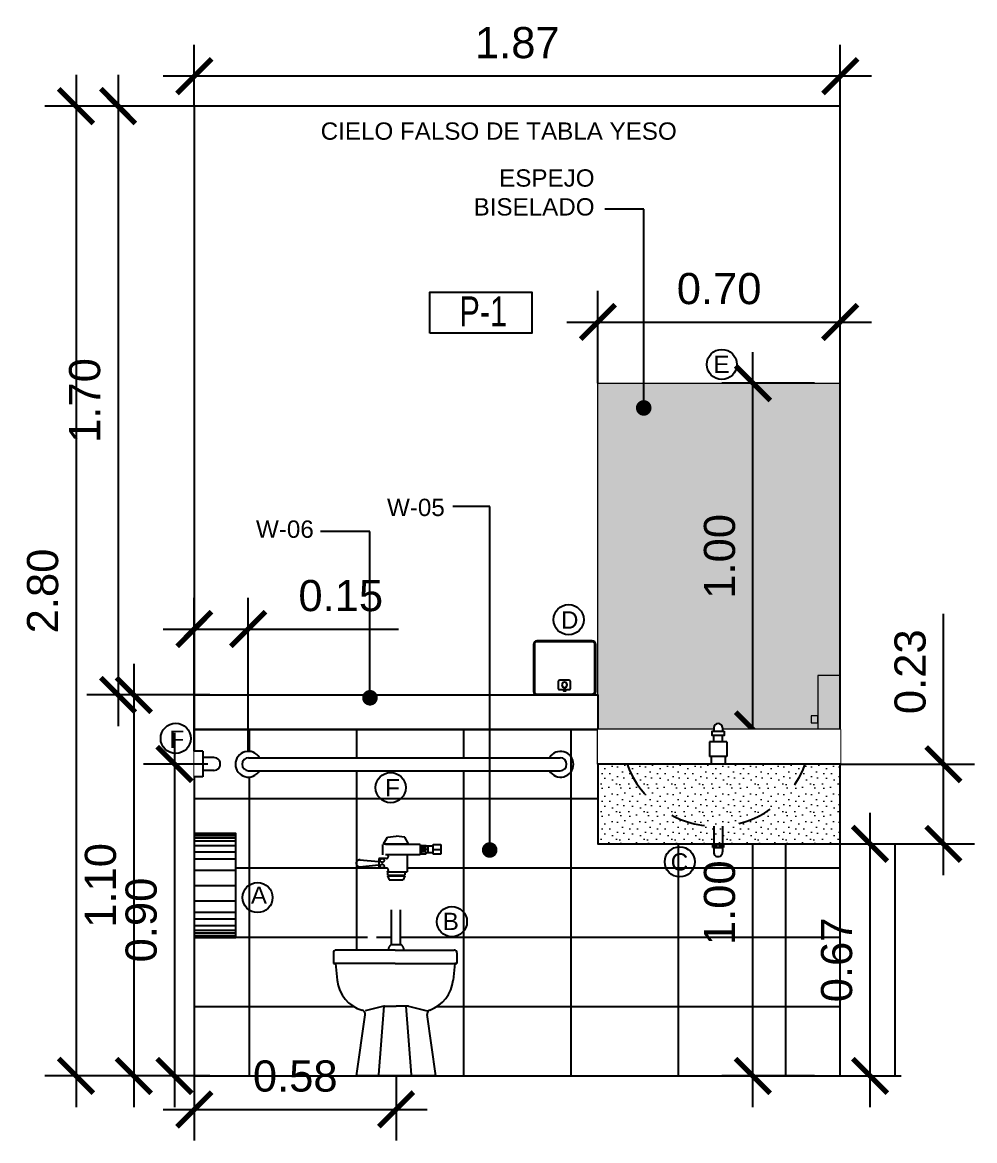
# Model space of a CAD drawing. Header units: metres. Extents: x 5753 to 5902, y 1792 to 1825.
# Drawn here: x 5756.456 to 5759.207, y 1812.435 to 1815.664 of the extents above; entities that cross this region are included whole.
import ezdxf

# ---------------------------------------------------------------- set-up
doc = ezdxf.new("R2010")
doc.units = ezdxf.units.M
doc.header["$LTSCALE"] = 0.02
doc.set_wipeout_variables(frame=1)
doc.linetypes.add('DASHED', pattern=[0.75, 0.5, -0.25])
doc.linetypes.add('HIDDEN', pattern=[0.375, 0.25, -0.125])
for name, color, linetype in [('A-Acabados en Muros', 2, 'Continuous'), ('A-Cotas Constructivas', 2, 'Continuous'), ('A-Muebles Fijos', 9, 'Continuous'), ('A-Paredes Internas', 5, 'Continuous'), ('DIM', 8, 'Continuous')]:
    doc.layers.add(name, color=color, linetype=linetype)
doc.styles.add('Arial', font='arial.ttf', dxfattribs={"height": 0.15})
doc.styles.add('Cotas 25', font='romans.shx', dxfattribs={"width": 1.3, "height": 0.0375})
doc.styles.add('Cotas 50', font='arial.ttf', dxfattribs={"height": 0.09})
doc.styles.add('SWISS', font='swisscl.ttf')
doc.dimstyles.new('COTAS 50', dxfattribs={"dimtxt": 0.09, "dimasz": 0.1, "dimexe": 0.09, "dimexo": 0, "dimgap": 0.05, "dimtad": 1, "dimzin": 1, "dimdsep": 46, "dimtxsty": 'Cotas 50', "dimblk": 'ARCHTICK', "dimcen": 0.1, "dimdle": 0.09, "dimclrd": 9, "dimclre": 9, "dimclrt": 256, "dimaunit": 1, "dimadec": 4, "dimazin": 0, "dimtfac": 1, "dimtmove": 0, "dimatfit": 3, "dimfxl": 0, "dimarcsym": 0})
doc.dimstyles.new('Estilo 25', dxfattribs={"dimtxt": 0.0375, "dimasz": 0.045, "dimexe": 0.0375, "dimexo": 0, "dimgap": 0.01875, "dimtad": 1, "dimzin": 1, "dimdsep": 46, "dimtxsty": 'Cotas 25', "dimblk": 'ARCHTICK', "dimcen": 0.135, "dimdle": 0.0375, "dimclrd": 9, "dimclre": 9, "dimclrt": 7, "dimadec": 0, "dimazin": 0, "dimtfac": 1, "dimtmove": 1, "dimatfit": 1, "dimfxl": 0, "dimarcsym": 0})

# ---------------------------------------------------------------- blocks, each defined once
blk = doc.blocks.new('_ArchTick')
at = {"color": 0, "linetype": 'ByBlock', "const_width": 0.15}
blk.add_lwpolyline([(-0.5, -0.5), (0.5, 0.5)], dxfattribs=at)
blk = doc.blocks.new('*D23')
at = {"layer": 'DIM', "color": 9, "lineweight": -2, "transparency": 16777216}
for p, q in [((5758.5665, 1812.5319), (5758.5665, 1813.7119)), ((5758.7441, 1813.6219), (5758.4765, 1813.6219)), ((5758.7445, 1812.6219), (5758.4765, 1812.6219))]:
    blk.add_line(p, q, dxfattribs=at)
at = {"layer": 'DIM', "color": 9, "lineweight": -2, "transparency": 16777216, "xscale": 0.1, "yscale": 0.1, "zscale": 0.1}
for p, rotation in [((5758.5665, 1813.6219), 90), ((5758.5665, 1812.6219), 270)]:
    blk.add_blockref('_ArchTick', p, dxfattribs=dict(at, rotation=rotation))
at = {"layer": 'DIM', "transparency": 16777216, "insert": (5758.4705, 1813.1219), "char_height": 0.09, "attachment_point": 5, "rotation": 90, "style": 'Cotas 50'}
blk.add_mtext('1.00', dxfattribs=at)
blk = doc.blocks.new('*D24')
at = {"layer": 'DIM', "color": 9, "lineweight": -2, "transparency": 16777216}
for p, q in [((5758.5665, 1813.5319), (5758.5665, 1814.7119)), ((5758.7445, 1814.6219), (5758.4765, 1814.6219)), ((5758.7441, 1813.6219), (5758.4765, 1813.6219))]:
    blk.add_line(p, q, dxfattribs=at)
at = {"layer": 'DIM', "color": 9, "lineweight": -2, "transparency": 16777216, "xscale": 0.1, "yscale": 0.1, "zscale": 0.1}
for p, rotation in [((5758.5665, 1814.6219), 90), ((5758.5665, 1813.6219), 270)]:
    blk.add_blockref('_ArchTick', p, dxfattribs=dict(at, rotation=rotation))
at = {"layer": 'DIM', "transparency": 16777216, "insert": (5758.4705, 1814.1219), "char_height": 0.09, "attachment_point": 5, "rotation": 90, "style": 'Cotas 50'}
blk.add_mtext('1.00', dxfattribs=at)
blk = doc.blocks.new('pasam')
at = {"color": 2, "linetype": 'Continuous'}
for points in [[(0, 0.0372), (0.0241, 0.0372), (0.0241, 0.0191), (0.0554, 0.0191), (0.0643, 0.0171), (0.0706, 0.012), (0.0752, 0.0038), (0.0744, -0.0035), (0.0721, -0.0096), (0.0688, -0.0137), (0.064, -0.017), (0.0582, -0.0185), (0.0241, -0.0184), (0.0241, -0.0372), (0, -0.0372)], [(0.1879, 0.0185), (0.1815, 0.0268), (0.1695, 0.0344), (0.1614, 0.036), (0.1512, 0.0366), (0.1384, 0.0328), (0.1297, 0.0264), (0.123, 0.0177), (0.1192, 0.0069), (0.1188, -0.0047), (0.1221, -0.0158), (0.1282, -0.0259), (0.1375, -0.0328), (0.1436, -0.0355), (0.1541, -0.0379), (0.1637, -0.0366), (0.1755, -0.0324), (0.182, -0.0268), (0.1865, -0.0216), (0.1876, -0.0192), (1.0258, -0.0191), (1.0291, -0.024), (1.0356, -0.0305), (1.0438, -0.0347), (1.0504, -0.0366), (1.0583, -0.0376), (1.0688, -0.036), (1.0776, -0.032), (1.0841, -0.027), (1.0897, -0.0198), (1.0936, -0.0114), (1.0951, -0.0035), (1.0947, 0.0054), (1.093, 0.0123), (1.0892, 0.02), (1.0831, 0.0269), (1.0783, 0.0309), (1.0709, 0.0344), (1.0662, 0.036), (1.0604, 0.0367), (1.055, 0.0368), (1.0483, 0.0356), (1.0405, 0.0328), (1.0356, 0.0295), (1.0313, 0.0257), (1.0261, 0.0184)]]:
    blk.add_wipeout(points, dxfattribs=at)
at = {"color": 2}
for p, q in [((0.0241, 0.0372), (0, 0.0372)), ((0.0241, 0.0372), (0.0241, -0.0372)), ((0.0563, 0.0191), (0.0241, 0.0191)), ((0.1568, 0.0185), (1.0568, 0.0185)), ((0.0563, -0.0184), (0.0241, -0.0184)), ((0.1568, -0.019), (1.0568, -0.019)), ((0.0241, -0.0372), (0, -0.0372))]:
    blk.add_line(p, q, dxfattribs=at)
for centre, radius, start, end in [((0.1558, -0.0003), 0.0372, 30.3063, 329.7594), ((1.0579, -0.0004), 0.0372, 210.2406, 149.6937), ((0.0563, 0.0003), 0.0187, 267.5942, 92.553), ((0.1568, -0.0003), 0.0187, 90, 270), ((1.0568, -0.0004), 0.0187, 270, 90)]:
    blk.add_arc(centre, radius, start, end, dxfattribs=at)
blk = doc.blocks.new('*D25')
at = {"layer": 'DIM', "color": 9, "lineweight": -2, "transparency": 16777216}
for p, q in [((5756.6111, 1815.5119), (5756.6111, 1812.5319)), ((5756.7246, 1815.4219), (5756.5211, 1815.4219)), ((5756.7246, 1812.6219), (5756.5211, 1812.6219))]:
    blk.add_line(p, q, dxfattribs=at)
at = {"layer": 'DIM', "color": 9, "lineweight": -2, "transparency": 16777216, "xscale": 0.1, "yscale": 0.1, "zscale": 0.1}
for p, rotation in [((5756.6111, 1815.4219), 90), ((5756.6111, 1812.6219), 270)]:
    blk.add_blockref('_ArchTick', p, dxfattribs=dict(at, rotation=rotation))
at = {"layer": 'DIM', "transparency": 16777216, "insert": (5756.5152, 1814.0219), "char_height": 0.09, "attachment_point": 5, "rotation": 90, "style": 'Cotas 50'}
blk.add_mtext('2.80', dxfattribs=at)
blk = doc.blocks.new('*D29')
at = {"layer": 'DIM', "color": 9, "lineweight": -2, "transparency": 16777216}
for p, q in [((5756.8956, 1813.6122), (5756.8956, 1812.5319)), ((5756.9919, 1813.5222), (5756.8056, 1813.5222)), ((5756.9919, 1812.6219), (5756.8056, 1812.6219))]:
    blk.add_line(p, q, dxfattribs=at)
at = {"layer": 'DIM', "color": 9, "lineweight": -2, "transparency": 16777216, "xscale": 0.1, "yscale": 0.1, "zscale": 0.1}
for p, rotation in [((5756.8956, 1813.5222), 90), ((5756.8956, 1812.6219), 270)]:
    blk.add_blockref('_ArchTick', p, dxfattribs=dict(at, rotation=rotation))
at = {"layer": 'DIM', "transparency": 16777216, "insert": (5756.7997, 1813.072), "char_height": 0.09, "attachment_point": 5, "rotation": 90, "style": 'Cotas 50'}
blk.add_mtext('0.90', dxfattribs=at)
blk = doc.blocks.new('*D30')
at = {"layer": 'DIM', "color": 9, "lineweight": -2, "transparency": 16777216}
for p, q in [((5756.9529, 1813.5594), (5756.9529, 1814.0022)), ((5757.1087, 1813.5591), (5757.1087, 1814.0022)), ((5756.8629, 1813.9122), (5757.1087, 1813.9122)), ((5757.1087, 1813.9122), (5757.5431, 1813.9122))]:
    blk.add_line(p, q, dxfattribs=at)
at = {"layer": 'DIM', "color": 9, "lineweight": -2, "transparency": 16777216, "xscale": 0.1, "yscale": 0.1, "zscale": 0.1, "rotation": 180}
blk.add_blockref('_ArchTick', (5756.9529, 1813.9122), dxfattribs=at)
at = {"layer": 'DIM', "color": 9, "lineweight": -2, "transparency": 16777216, "xscale": 0.1, "yscale": 0.1, "zscale": 0.1}
blk.add_blockref('_ArchTick', (5757.1087, 1813.9122), dxfattribs=at)
at = {"layer": 'DIM', "transparency": 16777216, "insert": (5757.3759, 1814.0081), "char_height": 0.09, "attachment_point": 5, "style": 'Cotas 50'}
blk.add_mtext('0.15', dxfattribs=at)
blk = doc.blocks.new('*D31')
at = {"layer": 'DIM', "color": 9, "lineweight": -2, "transparency": 16777216}
for p, q in [((5756.7782, 1813.8119), (5756.7782, 1812.5319)), ((5756.9977, 1813.7219), (5756.6882, 1813.7219)), ((5756.9977, 1812.6219), (5756.6882, 1812.6219))]:
    blk.add_line(p, q, dxfattribs=at)
at = {"layer": 'DIM', "color": 9, "lineweight": -2, "transparency": 16777216, "xscale": 0.1, "yscale": 0.1, "zscale": 0.1}
for p, rotation in [((5756.7782, 1813.7219), 90), ((5756.7782, 1812.6219), 270)]:
    blk.add_blockref('_ArchTick', p, dxfattribs=dict(at, rotation=rotation))
at = {"layer": 'DIM', "transparency": 16777216, "insert": (5756.6822, 1813.1719), "char_height": 0.09, "attachment_point": 5, "rotation": 90, "style": 'Cotas 50'}
blk.add_mtext('1.10', dxfattribs=at)
blk = doc.blocks.new('jabonera  elevacion lateral bk1')
at = {"lineweight": 0}
for points in [[(0, 0.156), (0.065, 0.156), (0.065, 0), (0, 0)], [(0.065, 0.0392), (0.085, 0.0392), (0.085, 0.0192), (0.065, 0.0192)]]:
    blk.add_lwpolyline(points, close=True, dxfattribs=at)
blk = doc.blocks.new('*D26')
at = {"layer": 'DIM', "color": 9, "lineweight": -2, "transparency": 16777216}
for p, q in [((5758.1189, 1814.6219), (5758.1189, 1814.8885)), ((5758.8189, 1814.6219), (5758.8189, 1814.8885)), ((5758.0289, 1814.7985), (5758.9089, 1814.7985))]:
    blk.add_line(p, q, dxfattribs=at)
at = {"layer": 'DIM', "color": 9, "lineweight": -2, "transparency": 16777216, "xscale": 0.1, "yscale": 0.1, "zscale": 0.1, "rotation": 180}
blk.add_blockref('_ArchTick', (5758.1189, 1814.7985), dxfattribs=at)
at = {"layer": 'DIM', "color": 9, "lineweight": -2, "transparency": 16777216, "xscale": 0.1, "yscale": 0.1, "zscale": 0.1}
blk.add_blockref('_ArchTick', (5758.8189, 1814.7985), dxfattribs=at)
at = {"layer": 'DIM', "transparency": 16777216, "insert": (5758.4689, 1814.8944), "char_height": 0.09, "attachment_point": 5, "style": 'Cotas 50'}
blk.add_mtext('0.70', dxfattribs=at)
blk = doc.blocks.new('papel')
at = {"color": 8, "linetype": 'Continuous'}
blk.add_wipeout([(-0.12, 0.3), (-0.12, 0), (0, 0), (0, 0.3)], dxfattribs=at)
at = {"color": 4}
blk.add_lwpolyline([(-0.12, 0.3), (-0.12, 0), (0, 0), (0, 0.3)], close=True, dxfattribs=at)
for points in [[(-0.12, 0.2982), (0, 0.2982)], [(-0.12, 0.2942), (0, 0.2942)], [(-0.12, 0.2871), (0, 0.2871)], [(-0.12, 0.2791), (0, 0.2791)], [(-0.12, 0.2657), (0, 0.2657)], [(-0.12, 0.2467), (0, 0.2467)], [(-0.12, 0.2269), (0, 0.2269)], [(-0.12, 0.1944), (0, 0.1944)], [(-0.12, 0.15), (0, 0.15)], [(-0.12, 0.1056), (0, 0.1056)], [(-0.12, 0.0731), (0, 0.0731)], [(-0.12, 0.0533), (0, 0.0533)], [(-0.12, 0.0343), (0, 0.0343)], [(-0.12, 0.0209), (0, 0.0209)], [(-0.12, 0.0129), (0, 0.0129)], [(-0.12, 0.0058), (0, 0.0058)], [(-0.12, 0.0018), (0, 0.0018)]]:
    blk.add_lwpolyline(points)
blk = doc.blocks.new('*D27')
at = {"layer": 'DIM', "color": 9, "lineweight": -2, "transparency": 16777216}
for p, q in [((5756.7326, 1815.5119), (5756.7326, 1813.6319)), ((5756.9529, 1815.4219), (5756.6426, 1815.4219)), ((5756.9529, 1813.7219), (5756.6426, 1813.7219))]:
    blk.add_line(p, q, dxfattribs=at)
at = {"layer": 'DIM', "color": 9, "lineweight": -2, "transparency": 16777216, "xscale": 0.1, "yscale": 0.1, "zscale": 0.1}
for p, rotation in [((5756.7326, 1815.4219), 90), ((5756.7326, 1813.7219), 270)]:
    blk.add_blockref('_ArchTick', p, dxfattribs=dict(at, rotation=rotation))
at = {"layer": 'DIM', "transparency": 16777216, "insert": (5756.6366, 1814.5719), "char_height": 0.09, "attachment_point": 5, "rotation": 90, "style": 'Cotas 50'}
blk.add_mtext('1.70', dxfattribs=at)
blk = doc.blocks.new('*D28')
at = {"layer": 'DIM', "color": 9, "lineweight": -2, "transparency": 16777216}
for p, q in [((5756.9529, 1812.6219), (5756.9529, 1812.4352)), ((5757.5359, 1812.6219), (5757.5359, 1812.4352)), ((5756.8629, 1812.5252), (5757.6259, 1812.5252))]:
    blk.add_line(p, q, dxfattribs=at)
at = {"layer": 'DIM', "color": 9, "lineweight": -2, "transparency": 16777216, "xscale": 0.1, "yscale": 0.1, "zscale": 0.1, "rotation": 180}
blk.add_blockref('_ArchTick', (5756.9529, 1812.5252), dxfattribs=at)
at = {"layer": 'DIM', "color": 9, "lineweight": -2, "transparency": 16777216, "xscale": 0.1, "yscale": 0.1, "zscale": 0.1}
blk.add_blockref('_ArchTick', (5757.5359, 1812.5252), dxfattribs=at)
at = {"layer": 'DIM', "transparency": 16777216, "insert": (5757.2444, 1812.6211), "char_height": 0.09, "attachment_point": 5, "style": 'Cotas 50'}
blk.add_mtext('0.58', dxfattribs=at)
blk = doc.blocks.new('LAVABO LC 2013 ENERO')
at = {"color": 1}
for p, q in [((-0.0154, 0.1049), (-0.0154, 0.0952)), ((0.0096, 0.1049), (0.0096, 0.0952)), ((0.0224, 0.0649), (-0.0282, 0.0649)), ((-0.0282, 0.0649), (-0.0282, 0.0225)), ((-0.0154, 0.0649), (-0.0154, 0.0828)), ((0.0096, 0.0649), (0.0096, 0.0828)), ((0.0224, 0.0649), (0.0224, 0.0225)), ((0.0224, 0.0225), (-0.0282, 0.0225)), ((-0.0233, 0.0225), (-0.0233, 0)), ((0.0178, 0.0225), (0.0178, 0)), ((-0.0154, -0.179), (-0.0154, -0.2313)), ((0.0096, -0.1785), (0.0096, -0.2313)), ((-0.0185, -0.2313), (-0.0185, -0.2407)), ((-0.0185, -0.2313), (0.0127, -0.2313)), ((-0.0185, -0.2407), (0.0127, -0.2407)), ((0.0127, -0.2313), (0.0127, -0.2407))]:
    blk.add_line(p, q, dxfattribs=at)
at = {"color": 8}
for p, q in [((-0.0181, -0.2407), (-0.0181, -0.2313)), ((-0.0169, -0.2407), (-0.0169, -0.2313)), ((-0.0151, -0.2407), (-0.0151, -0.2313)), ((-0.0126, -0.2407), (-0.0126, -0.2313)), ((-0.0097, -0.2407), (-0.0097, -0.2313)), ((-0.0064, -0.2407), (-0.0064, -0.2313)), ((0.0006, -0.2407), (0.0006, -0.2313)), ((0.0039, -0.2407), (0.0039, -0.2313)), ((0.0068, -0.2407), (0.0068, -0.2313)), ((0.0093, -0.2407), (0.0093, -0.2313)), ((0.0111, -0.2407), (0.0111, -0.2313)), ((0.0123, -0.2407), (0.0123, -0.2313))]:
    blk.add_line(p, q, dxfattribs=at)
at = {"color": 1}
blk.add_lwpolyline([(0.0146, 0.0952), (0.0146, 0.0828), (-0.0204, 0.0828), (-0.0204, 0.0952)], close=True, dxfattribs=at)
for points in [[(-0.0154, -0.2407), (-0.0154, -0.2533)], [(0.0096, -0.2407), (0.0096, -0.2533)]]:
    blk.add_lwpolyline(points, dxfattribs=at)
for centre, start, end in [((-0.0029, 0.1049), 0, 180), ((-0.0029, -0.2544), 175.3796, 4.6204)]:
    blk.add_arc(centre, 0.0125, start, end, dxfattribs=at)
at = {"color": 8, "linetype": 'HIDDEN', "ltscale": 0.01}
blk.add_arc((-0.0087, 0.0952), 0.2743, 200.306, 339.694, dxfattribs=at)
blk = doc.blocks.new('JABONERA BK1-MAYO')
at = {"color": 4}
blk.add_wipeout([(-0.08, 0.156), (-0.0852, 0.1545), (-0.0889, 0.1506), (-0.09, 0.146), (-0.09, 0.1393), (-0.09, 0.01), (-0.0871, 0.0029), (-0.08, 0), (0.08, 0), (0.0871, 0.0029), (0.0896, 0.0071), (0.09, 0.01), (0.09, 0.146), (0.0894, 0.1494), (0.0881, 0.1519), (0.0871, 0.1531), (0.0833, 0.1554), (0.0809, 0.156), (0.0352, 0.156)], dxfattribs=at)
blk.add_lwpolyline([(-0.08, 0.156), (0.08, 0.156, -0.414214), (0.09, 0.146), (0.09, 0.01, -0.414214), (0.08, 0), (-0.08, 0, -0.414214), (-0.09, 0.01), (-0.09, 0.146, -0.414214)], format="xyb", close=True, dxfattribs=at)
at = {"color": 9}
for points in [[(-0.08, 0.1535), (0.08, 0.1535, -0.414214), (0.0875, 0.146), (0.0875, 0.01, -0.414214), (0.08, 0.0025), (-0.08, 0.0025, -0.414214), (-0.0875, 0.01), (-0.0875, 0.146, -0.414214)], [(-0.0123, 0.0422), (0.0138, 0.0422, -0.414214), (0.0188, 0.0372), (0.0188, 0.0202, -0.414214), (0.0138, 0.0152), (-0.0123, 0.0152, -0.414214), (-0.0173, 0.0202), (-0.0173, 0.0372, -0.414214)]]:
    blk.add_lwpolyline(points, format="xyb", close=True, dxfattribs=at)
blk.add_lwpolyline([(-0.0031, 0.0152), (0.0035, 0.0152), (0.0035, 0.0115), (-0.0031, 0.0115)], close=True, dxfattribs=at)
blk.add_circle((0.0004, 0.0292), 0.0077, dxfattribs=at)
blk = doc.blocks.new('ARCO-SERV4-FRO')
at = {"color": 9, "linetype": 'DASHED'}
for p, q in [((-0.0361, 0.6699), (-0.025, 0.689)), ((-0.025, 0.689), (0, 0.6924)), ((0.025, 0.689), (0, 0.6924)), ((0.0361, 0.6699), (0.025, 0.689)), ((0.0694, 0.6684), (-0.0397, 0.6684)), ((-0.0397, 0.6684), (-0.0397, 0.6384)), ((-0.0361, 0.6699), (0.0361, 0.6699)), ((0.0694, 0.6684), (0.0694, 0.6384)), ((0.0718, 0.6631), (0.0694, 0.6631)), ((0.0718, 0.6602), (0.0718, 0.6656)), ((0.0718, 0.6656), (0.0871, 0.6656)), ((0.0871, 0.6602), (0.0718, 0.6602)), ((0.0718, 0.6514), (0.0718, 0.6568)), ((0.0718, 0.6568), (0.0871, 0.6568)), ((0.0871, 0.6514), (0.0718, 0.6514)), ((0.0718, 0.647), (0.0718, 0.6415)), ((0.0871, 0.647), (0.0718, 0.647)), ((0.0871, 0.6656), (0.0871, 0.6602)), ((0.1074, 0.6631), (0.0871, 0.6631)), ((0.0871, 0.6568), (0.0871, 0.6514)), ((0.0871, 0.6415), (0.0871, 0.647)), ((0.092, 0.6631), (0.092, 0.6437)), ((0.1074, 0.6404), (0.1074, 0.6681)), ((0.1074, 0.6681), (0.1292, 0.6681)), ((0.1074, 0.6542), (0.1292, 0.6542)), ((0.1292, 0.6681), (0.1292, 0.6404)), ((-0.1056, 0.6238), (-0.0498, 0.6187)), ((-0.0283, 0.6279), (-0.0498, 0.6279)), ((-0.0498, 0.6279), (-0.0498, 0.6)), ((0.0694, 0.6384), (-0.0397, 0.6384)), ((0.0317, 0.6384), (0.0317, 0.5895)), ((0.0718, 0.6437), (0.0694, 0.6437)), ((0.0718, 0.6415), (0.0871, 0.6415)), ((0.1074, 0.6437), (0.0871, 0.6437)), ((0.1292, 0.6404), (0.1074, 0.6404)), ((-0.1056, 0.6041), (-0.0498, 0.6092)), ((-0.0283, 0.6), (-0.0498, 0.6)), ((-0.0254, 0.5895), (-0.0254, 0.5799)), ((-0.0251, 0.5895), (0.0317, 0.5895)), ((0.0254, 0.5895), (0.0254, 0.5799)), ((-0.0254, 0.5799), (0.0254, 0.5799)), ((-0.0254, 0.5781), (0.0254, 0.5781)), ((-0.0254, 0.5781), (-0.0204, 0.5657)), ((-0.0204, 0.5657), (0.0204, 0.5657)), ((-0.013, 0.3791), (-0.013, 0.5657)), ((0.013, 0.3791), (0.013, 0.5657)), ((0.0254, 0.5781), (0.0204, 0.5657)), ((-0.013, 0.3791), (0.013, 0.3791))]:
    blk.add_line(p, q, dxfattribs=at)
at = {"color": 4, "linetype": 'Continuous', "ltscale": 20}
for p, q in [((-0.1814, 0.3554), (-0.1814, 0.3251)), ((-0.0029, 0.3634), (-0.1734, 0.3634)), ((0.1756, 0.3554), (0.1756, 0.3251)), ((-0.0029, 0.3251), (-0.1814, 0.3251)), ((-0.1814, 0.3251), (-0.1754, 0.3251)), ((-0.1754, 0.3251), (-0.1703, 0.2762)), ((-0.0029, 0.3251), (0.1756, 0.3251)), ((0.1696, 0.3251), (0.1646, 0.2762)), ((0.1756, 0.3251), (0.1696, 0.3251)), ((-0.0359, 0.201), (-0.0894, 0.1878)), ((-0.0502, 0.0035), (-0.035, 0.2012)), ((-0.0341, 0.2012), (0, 0.2012)), ((0.0341, 0.2012), (0, 0.2012)), ((0.0443, 0.0035), (0.029, 0.2012)), ((0.0359, 0.201), (0.0894, 0.1878)), ((-0.1144, 0), (-0.0896, 0.1767)), ((0.1144, 0), (0.0895, 0.1774))]:
    blk.add_line(p, q, dxfattribs=at)
at = {"color": 9, "linetype": 'DASHED', "ltscale": 20}
blk.add_line((-0.0029, 0.3634), (0.1676, 0.3634), dxfattribs=at)
at = {"color": 4, "linetype": 'Continuous'}
blk.add_line((0.1144, 0), (-0.1144, 0), dxfattribs=at)
at = {"color": 9, "linetype": 'DASHED'}
for centre in [(-0.0404, 0.6221), (-0.0404, 0.6058)]:
    blk.add_circle(centre, 0.00545, dxfattribs=at)
for centre, radius, start, end in [((-0.1056, 0.6139), 0.00983, 79.6421, 280.3579), ((-0.0281, 0.6335), 0.00563, 268.3564, 60.7998), ((-0.0281, 0.5944), 0.00563, 299.2002, 91.6436), ((-0.0066, 0.3646), 0.0158, 113.9286, 184.5524), ((0.0066, 0.3646), 0.0158, 355.4476, 66.0714)]:
    blk.add_arc(centre, radius, start, end, dxfattribs=at)
at = {"color": 4, "linetype": 'Continuous', "ltscale": 20}
for centre, radius, start, end in [((-0.1734, 0.3554), 0.008, 90, 180), ((0.1676, 0.3554), 0.008, 0, 90), ((-0.0711, 0.2858), 0.0997, 185.5528, 254.2107), ((0.0626, 0.2868), 0.1025, 289.789, 354.0549), ((-0.0341, 0.1937), 0.0075, 90, 103.8105), ((-0.0341, 0.1937), 0.0075, 90, 103.8105), ((0.0341, 0.1937), 0.0075, 76.1895, 90), ((0.0341, 0.1937), 0.0075, 76.1895, 90), ((-0.1015, 0.1784), 0.012, 352, 74.2107), ((0.1014, 0.179), 0.012, 109.789, 188)]:
    blk.add_arc(centre, radius, start, end, dxfattribs=at)
blk = doc.blocks.new('FHG')
blk.add_wipeout([(0.1292, 0.6681), (0.1292, 0.6404), (0.1074, 0.6404), (0.1074, 0.6437), (0.0871, 0.6437), (0.0871, 0.6415), (0.0718, 0.6415), (0.0718, 0.6437), (0.0694, 0.6437), (0.0694, 0.6384), (0.0317, 0.6384), (0.0317, 0.5895), (0.0254, 0.5895), (0.0254, 0.5781), (0.0204, 0.5657), (0.013, 0.5657), (0.013, 0.3791), (0.0163, 0.3771), (0.0202, 0.3727), (0.0214, 0.37), (0.0224, 0.3646), (0.0224, 0.3634), (0.1676, 0.3634), (0.1702, 0.363), (0.1733, 0.361), (0.1756, 0.3554), (0.1756, 0.3511), (0.1756, 0.3251), (0.1696, 0.3251), (0.1633, 0.2674), (0.1597, 0.2539), (0.1541, 0.2405), (0.1433, 0.2236), (0.1295, 0.2091), (0.1191, 0.2013), (0.1055, 0.1937), (0.0969, 0.1902), (0.0942, 0.1886), (0.0911, 0.1852), (0.0894, 0.179), (0.0901, 0.1731), (0.1144, 0), (-0.1144, 0), (-0.0895, 0.1784), (-0.0899, 0.1814), (-0.0914, 0.1849), (-0.0928, 0.1866), (-0.0953, 0.1886), (-0.0982, 0.1899), (-0.1089, 0.1936), (-0.125, 0.2019), (-0.1354, 0.2097), (-0.1498, 0.2247), (-0.1593, 0.2393), (-0.1648, 0.2518), (-0.1694, 0.2691), (-0.1711, 0.2836), (-0.1739, 0.3106), (-0.1754, 0.3251), (-0.1814, 0.3251), (-0.1814, 0.3554), (-0.179, 0.361), (-0.1734, 0.3634), (-0.1692, 0.3634), (-0.0223, 0.3634), (-0.0216, 0.3695), (-0.0202, 0.3727), (-0.013, 0.3791), (-0.013, 0.5657), (-0.0204, 0.5657), (-0.0254, 0.5781), (-0.0251, 0.5895), (-0.0233, 0.5915), (-0.0225, 0.5944), (-0.0236, 0.5977), (-0.0266, 0.5998), (-0.0281, 0.6), (-0.0498, 0.6), (-0.0498, 0.6092), (-0.1056, 0.6041), (-0.109, 0.6047), (-0.1129, 0.6074), (-0.1153, 0.6124), (-0.115, 0.6168), (-0.1133, 0.6201), (-0.1104, 0.6225), (-0.1056, 0.6238), (-0.0498, 0.6187), (-0.0498, 0.6279), (-0.0283, 0.6279), (-0.0248, 0.6289), (-0.0227, 0.632), (-0.0228, 0.6352), (-0.0254, 0.6384), (-0.0397, 0.6384), (-0.0397, 0.6684), (-0.0361, 0.6684), (-0.0361, 0.6699), (-0.025, 0.689), (0, 0.6924), (0.025, 0.689), (0.0361, 0.6699), (0.0361, 0.6684), (0.0694, 0.6684), (0.0694, 0.6631), (0.0718, 0.6629), (0.0718, 0.6656), (0.0871, 0.6656), (0.0871, 0.6631), (0.1074, 0.6631), (0.1074, 0.6681)])
at = {"color": 4}
blk.add_blockref('ARCO-SERV4-FRO', (0, 0), dxfattribs=at)
blk = doc.blocks.new('*D32')
at = {"layer": 'DIM', "color": 9, "lineweight": -2, "transparency": 16777216}
for p, q in [((5756.9529, 1815.4219), (5756.9529, 1815.5985)), ((5758.8189, 1815.4219), (5758.8189, 1815.5985)), ((5758.9089, 1815.5085), (5756.8629, 1815.5085))]:
    blk.add_line(p, q, dxfattribs=at)
at = {"layer": 'DIM', "color": 9, "lineweight": -2, "transparency": 16777216, "xscale": 0.1, "yscale": 0.1, "zscale": 0.1, "rotation": 180}
blk.add_blockref('_ArchTick', (5756.9529, 1815.5085), dxfattribs=at)
at = {"layer": 'DIM', "color": 9, "lineweight": -2, "transparency": 16777216, "xscale": 0.1, "yscale": 0.1, "zscale": 0.1}
blk.add_blockref('_ArchTick', (5758.8189, 1815.5085), dxfattribs=at)
at = {"layer": 'DIM', "transparency": 16777216, "insert": (5757.8859, 1815.6045), "char_height": 0.09, "attachment_point": 5, "style": 'Cotas 50'}
blk.add_mtext('1.87', dxfattribs=at)
blk = doc.blocks.new('*D33')
at = {"layer": 'DIM', "color": 9, "lineweight": -2, "transparency": 16777216}
for p, q in [((5758.9048, 1812.5319), (5758.9048, 1813.3819)), ((5758.8189, 1813.2919), (5758.9948, 1813.2919)), ((5758.8189, 1812.6219), (5758.9948, 1812.6219))]:
    blk.add_line(p, q, dxfattribs=at)
at = {"layer": 'DIM', "color": 9, "lineweight": -2, "transparency": 16777216, "xscale": 0.1, "yscale": 0.1, "zscale": 0.1}
for p, rotation in [((5758.9048, 1813.2919), 90), ((5758.9048, 1812.6219), 270)]:
    blk.add_blockref('_ArchTick', p, dxfattribs=dict(at, rotation=rotation))
at = {"layer": 'DIM', "transparency": 16777216, "insert": (5758.8088, 1812.9569), "char_height": 0.09, "attachment_point": 5, "rotation": 90, "style": 'Cotas 50'}
blk.add_mtext('0.67', dxfattribs=at)
blk = doc.blocks.new('*D34')
at = {"layer": 'DIM', "color": 9, "lineweight": -2, "transparency": 16777216}
for p, q in [((5759.117, 1813.5219), (5759.117, 1813.9557)), ((5758.8189, 1813.5219), (5759.207, 1813.5219)), ((5759.117, 1813.2019), (5759.117, 1813.5219)), ((5758.8189, 1813.2919), (5759.207, 1813.2919))]:
    blk.add_line(p, q, dxfattribs=at)
at = {"layer": 'DIM', "color": 9, "lineweight": -2, "transparency": 16777216, "xscale": 0.1, "yscale": 0.1, "zscale": 0.1}
for p, rotation in [((5759.117, 1813.5219), 90), ((5759.117, 1813.2919), 270)]:
    blk.add_blockref('_ArchTick', p, dxfattribs=dict(at, rotation=rotation))
at = {"layer": 'DIM', "transparency": 16777216, "insert": (5759.021, 1813.7888), "char_height": 0.09, "attachment_point": 5, "rotation": 90, "style": 'Cotas 50'}
blk.add_mtext('0.23', dxfattribs=at)

msp = doc.modelspace()

# ---------------------------------------------------------------- hatches: boundary and pattern name
at = {"linetype": 'Continuous'}
h = msp.add_hatch(color=140, dxfattribs=at)
h.dxf.hatch_style = 1
h.paths.add_polyline_path([(5758.1189, 1814.6219), (5758.8189, 1814.6219), (5758.8189, 1813.6219), (5758.1189, 1813.6219)])
h = msp.add_hatch(color=8, dxfattribs=at)
h.dxf.hatch_style = 1
h.paths.add_polyline_path([(5758.8193, 1813.7779), (5758.7543, 1813.7779), (5758.7543, 1813.6219), (5758.8193, 1813.6219)])
h.paths.add_polyline_path([(5758.7543, 1813.6611), (5758.7343, 1813.6611), (5758.7343, 1813.6411), (5758.7543, 1813.6411)])

# ---------------------------------------------------------------- linework, layer by layer
at = {"lineweight": 9}
msp.add_lwpolyline([(5758.1189, 1814.6219), (5758.8189, 1814.6219), (5758.8189, 1813.6219), (5758.1189, 1813.6219)], close=True, dxfattribs=at)
at = {"layer": 'A-Acabados en Muros', "color": 2}
for points in [[(5756.9529, 1813.6219), (5758.8189, 1813.6219)], [(5758.8189, 1813.6219), (5756.9529, 1813.6219)], [(5758.9769, 1813.2919), (5758.9769, 1812.6219)], [(5758.8189, 1813.2219), (5757.4976, 1813.2219)], [(5758.8189, 1813.0219), (5757.4789, 1813.0219)], [(5757.4147, 1812.8219), (5756.9529, 1812.8219)], [(5758.8189, 1812.8219), (5757.5828, 1812.8219)]]:
    msp.add_lwpolyline(points, dxfattribs=at)
at = {"layer": 'A-Acabados en Muros', "color": 8}
for points in [[(5758.4189, 1813.6219), (5758.4189, 1813.4824)], [(5758.7689, 1813.6219), (5758.7689, 1813.4481)]]:
    msp.add_lwpolyline(points, dxfattribs=at)
at = {"layer": 'A-Acabados en Muros', "color": 4}
for centre in [(5758.4767, 1814.676), (5758.0342, 1813.9391), (5757.1356, 1813.1369), (5757.697, 1813.0673)]:
    msp.add_circle(centre, 0.0435, dxfattribs=at)
at = {"layer": 'A-Cotas Constructivas', "color": 7, "linetype": 'Continuous'}
msp.add_lwpolyline([(5757.6333, 1814.7665), (5757.6333, 1814.885), (5757.9281, 1814.885), (5757.9281, 1814.7665)], close=True, dxfattribs=at)
at = {"layer": 'A-Paredes Internas', "color": 5, "linetype": 'Continuous'}
msp.add_lwpolyline([(5756.9529, 1815.4219), (5756.9529, 1812.6219), (5758.8189, 1812.6219), (5758.8189, 1815.4219), (5756.9529, 1815.4219)], dxfattribs=at)

# ---------------------------------------------------------------- block references
at = {"layer": 'A-Muebles Fijos', "lineweight": 0, "xscale": -1}
msp.add_blockref('jabonera  elevacion lateral bk1', (5758.8193, 1813.6219), dxfattribs=at)

# ---------------------------------------------------------------- texts
at = {"layer": 'A-Cotas Constructivas', "color": 7, "linetype": 'Continuous', "style": 'SWISS'}
msp.add_text('P-1', height=0.08649, rotation=0.0003, dxfattribs=at).set_placement((5757.7185, 1814.7859))
at = {"layer": 'A-Cotas Constructivas', "color": 7, "linetype": 'Continuous', "char_height": 0.05, "style": 'Arial'}
for s, insert, attachment_point in [('CIELO FALSO DE TABLA YESO', (5758.3465, 1815.3747), 3), ('ESPEJO\\PBISELADO', (5758.109, 1815.1052), 9), ('E', (5758.4759, 1814.6761), 5), ('W-05', (5757.6764, 1814.2376), 9), ('W-06', (5757.2979, 1814.1748), 9), ('D', (5758.0372, 1813.9382), 5), ('F', (5756.9024, 1813.5941), 5), ('A', (5757.1395, 1813.1438), 5), ('B', (5757.6938, 1813.0681), 5)]:
    msp.add_mtext(s, dxfattribs=dict(at, insert=insert, attachment_point=attachment_point))

# ---------------------------------------------------------------- dimensions: what is measured, and where the dimension line sits
at = {"layer": 'DIM'}
for base, p1, p2, angle, picture, middle in [((5756.9529, 1815.5085), (5758.8189, 1815.4219), (5756.9529, 1815.4219), 180, '*D32', (5757.8859, 1815.6045)), ((5756.6111, 1812.6219), (5756.7246, 1815.4219), (5756.7246, 1812.6219), 90, '*D25', (5756.5152, 1814.0219)), ((5756.7326, 1813.7219), (5756.9529, 1815.4219), (5756.9529, 1813.7219), 90, '*D27', (5756.6366, 1814.5719)), ((5758.8189, 1814.7985), (5758.1189, 1814.6219), (5758.8189, 1814.6219), 0, '*D26', (5758.4689, 1814.8944)), ((5758.5665, 1814.6219), (5758.7441, 1813.6219), (5758.7445, 1814.6219), 90, '*D24', (5758.4705, 1814.1219)), ((5758.5665, 1813.6219), (5758.7445, 1812.6219), (5758.7441, 1813.6219), 90, '*D23', (5758.4705, 1813.1219)), ((5757.5359, 1812.5252), (5756.9529, 1812.6219), (5757.5359, 1812.6219), 0, '*D28', (5757.2444, 1812.6211))]:
    dim = msp.add_linear_dim(base=base, p1=p1, p2=p2, angle=angle, dimstyle='COTAS 50', dxfattribs=at)
    dim.commit()
    dim.dimension.update_dxf_attribs({"geometry": picture, "text_midpoint": middle})

# ---------------------------------------------------------------- leaders
at = {"layer": 'A-Cotas Constructivas', "color": 1, "linetype": 'Continuous', "annotation_type": 0, "has_hookline": 1, "hookline_direction": 1}
for points, override, text_width in [([(5758.2511, 1814.5504), (5758.2511, 1815.124), (5758.1387, 1815.124)], {"dimtad": 0, "dimldrblk": 'Dot'}, 0.3411), ([(5757.4603, 1813.7137), (5757.4603, 1814.1936), (5757.317, 1814.1936)], {"dimgap": 0.01875, "dimtad": 0, "dimldrblk": 'Dot'}, 0.1628)]:
    msp.add_leader(points, dimstyle='Estilo 25', override=override, dxfattribs=dict(at, text_width=text_width))

# ---------------------------------------------------------------- next in the draw order: block references
at = {"layer": 'A-Muebles Fijos', "xscale": -1}
msp.add_blockref('JABONERA BK1-MAYO', (5758.0226, 1813.7219), dxfattribs=at)
at = {"layer": 'A-Muebles Fijos', "color": 254, "linetype": 'Continuous'}
msp.add_blockref('pasam', (5756.9529, 1813.5222), dxfattribs=at)

# ---------------------------------------------------------------- next in the draw order: wipeouts: each hides what was drawn before it
msp.add_wipeout([(5758.8189, 1813.6219), (5758.8189, 1813.3719), (5758.1189, 1813.3719), (5758.1189, 1813.6219)])

# ---------------------------------------------------------------- next in the draw order: linework, layer by layer
at = {"linetype": 'Continuous'}
msp.add_lwpolyline([(5758.1189, 1813.6219), (5758.8189, 1813.6219), (5758.8189, 1813.5219), (5758.1189, 1813.5219), (5758.1189, 1813.6219), (5758.1189, 1813.6219)], dxfattribs=at)
at = {"layer": 'A-Acabados en Muros', "color": 2}
for points in [[(5757.1109, 1813.6219), (5757.1109, 1813.5584)], [(5757.4209, 1813.6219), (5757.4209, 1813.5406)], [(5757.7309, 1813.6219), (5757.7309, 1813.5406)], [(5758.0409, 1813.6219), (5758.0409, 1812.6219)], [(5757.1109, 1813.4848), (5757.1109, 1812.6219)], [(5757.7309, 1813.5031), (5757.7309, 1812.6219)]]:
    msp.add_lwpolyline(points, dxfattribs=at)
at = {"layer": 'A-Acabados en Muros', "color": 4}
for centre in [(5756.8992, 1813.5964), (5757.5201, 1813.4542)]:
    msp.add_circle(centre, 0.0435, dxfattribs=at)

# ---------------------------------------------------------------- next in the draw order: texts
at = {"layer": 'A-Cotas Constructivas', "color": 7, "linetype": 'Continuous', "insert": (5757.5252, 1813.4543), "char_height": 0.05, "attachment_point": 5, "style": 'Arial'}
msp.add_mtext('F', dxfattribs=at)

# ---------------------------------------------------------------- next in the draw order: dimensions: what is measured, and where the dimension line sits
at = {"layer": 'DIM'}
dim = msp.add_linear_dim(base=(5757.1087, 1813.9122), p1=(5756.9529, 1813.5594), p2=(5757.1087, 1813.5591), angle=0, text='0.15', dimstyle='COTAS 50', dxfattribs=at)
dim.commit()
dim.dimension.update_dxf_attribs({"geometry": '*D30', "text_midpoint": (5757.3759, 1814.0081)})
for base, p1, p2, picture, middle in [((5756.7782, 1812.6219), (5756.9977, 1813.7219), (5756.9977, 1812.6219), '*D31', (5756.6822, 1813.1719)), ((5756.8956, 1812.6219), (5756.9919, 1813.5222), (5756.9919, 1812.6219), '*D29', (5756.7997, 1813.072))]:
    dim = msp.add_linear_dim(base=base, p1=p1, p2=p2, angle=90, dimstyle='COTAS 50', dxfattribs=at)
    dim.commit()
    dim.dimension.update_dxf_attribs({"geometry": picture, "text_midpoint": middle})

# ---------------------------------------------------------------- next in the draw order: leaders
at = {"layer": 'A-Cotas Constructivas', "color": 1, "linetype": 'Continuous', "annotation_type": 0, "has_hookline": 1, "hookline_direction": 1, "text_width": 0.1632}
msp.add_leader([(5757.8062, 1813.2742), (5757.8062, 1814.2656), (5757.7001, 1814.2656)], dimstyle='Estilo 25', override={"dimgap": 0.01875, "dimtad": 0, "dimldrblk": 'Dot'}, dxfattribs=at)

# ---------------------------------------------------------------- next in the draw order: block references
at = {"layer": 'A-Muebles Fijos', "color": 4}
msp.add_blockref('papel', (5757.0729, 1813.0219), dxfattribs=at)

# ---------------------------------------------------------------- next in the draw order: wipeouts: each hides what was drawn before it
msp.add_wipeout([(5758.1189, 1813.6219), (5758.1189, 1813.2919), (5758.3372, 1813.2919), (5758.3372, 1813.2919), (5758.3372, 1813.2919), (5758.3372, 1813.2919), (5758.3372, 1813.2919), (5758.3372, 1813.2919), (5758.3372, 1813.2919), (5758.4538, 1813.2906), (5758.4504, 1813.2906), (5758.4504, 1813.2812), (5758.4535, 1813.2812), (5758.4535, 1813.2685), (5758.4549, 1813.2617), (5758.4586, 1813.2575), (5758.4622, 1813.2556), (5758.466, 1813.255), (5758.4714, 1813.2563), (5758.4751, 1813.259), (5758.4772, 1813.262), (5758.4785, 1813.2675), (5758.4785, 1813.2685), (5758.4782, 1813.2812), (5758.4816, 1813.2812), (5758.4816, 1813.2906), (5758.4785, 1813.2906), (5758.4504, 1813.2906), (5758.482, 1813.2919), (5758.4816, 1813.2906), (5758.5439, 1813.2919), (5758.5439, 1813.2919), (5758.8189, 1813.2919), (5758.8189, 1813.2919), (5758.8189, 1813.6219), (5758.4785, 1813.6219), (5758.4785, 1813.6267), (5758.4771, 1813.6324), (5758.4758, 1813.6345), (5758.4726, 1813.6373), (5758.466, 1813.6392), (5758.46, 1813.6377), (5758.4562, 1813.6345), (5758.4546, 1813.6318), (5758.4535, 1813.6267), (5758.4535, 1813.6219)])

# ---------------------------------------------------------------- next in the draw order: hatches: boundary and pattern name
at = {"lineweight": 0}
h = msp.add_hatch(dxfattribs=at)
h.set_pattern_fill('GENERAL_STIPPLE', color=20, scale=0.08, pattern_type=2)
h.set_pattern_definition([(0, (5760.82209, 1813.62348), (0, 0.08), [0, -0.08]), (0, (5760.84769, 1813.62508), (0, 0.08), [0, -0.08]), (0, (5760.83329, 1813.64268), (0, 0.08), [0, -0.08]), (0, (5760.85089, 1813.65548), (0, 0.08), [0, -0.08]), (0, (5760.83009, 1813.66028), (0, 0.08), [0, -0.08]), (0, (5760.83649, 1813.67948), (0, 0.08), [0, -0.08]), (0, (5760.82529, 1813.69388), (0, 0.08), [0, -0.08]), (0, (5760.85089, 1813.69228), (0, 0.08), [0, -0.08]), (0, (5760.87009, 1813.69548), (0, 0.08), [0, -0.08]), (0, (5760.87969, 1813.67628), (0, 0.08), [0, -0.08]), (0, (5760.89569, 1813.67468), (0, 0.08), [0, -0.08]), (0, (5760.89569, 1813.64588), (0, 0.08), [0, -0.08]), (0, (5760.88129, 1813.63628), (0, 0.08), [0, -0.08]), (0, (5760.85889, 1813.64108), (0, 0.08), [0, -0.08]), (0, (5760.87329, 1813.65548), (0, 0.08), [0, -0.08]), (0, (5760.85889, 1813.66988), (0, 0.08), [0, -0.08]), (0, (5760.89249, 1813.62508), (0, 0.08), [0, -0.08])])
h.paths.add_polyline_path([(5758.1189, 1813.5219), (5758.8189, 1813.5219), (5758.8189, 1813.2919), (5758.1189, 1813.2919)])

# ---------------------------------------------------------------- next in the draw order: linework, layer by layer
at = {"linetype": 'Continuous'}
msp.add_lwpolyline([(5758.8189, 1813.5219), (5758.1189, 1813.5219), (5758.1189, 1813.2919), (5758.8189, 1813.2919)], close=True, dxfattribs=at)
at = {"layer": 'A-Acabados en Muros', "color": 1}
msp.add_lwpolyline([(5758.1189, 1813.6219), (5756.9529, 1813.6219), (5756.9529, 1813.7219), (5758.1189, 1813.7219)], close=True, dxfattribs=at)
at = {"layer": 'A-Acabados en Muros', "color": 2}
for points in [[(5758.1189, 1813.4219), (5756.9529, 1813.4219)], [(5758.3509, 1813.2919), (5758.3509, 1812.6219)], [(5758.6609, 1813.2919), (5758.6609, 1812.6219)], [(5757.508, 1813.2219), (5757.0729, 1813.2219)], [(5757.4529, 1813.0219), (5756.9529, 1813.0219)]]:
    msp.add_lwpolyline(points, dxfattribs=at)
at = {"layer": 'A-Acabados en Muros', "color": 4}
msp.add_circle((5758.3552, 1813.24), 0.0435, dxfattribs=at)

# ---------------------------------------------------------------- next in the draw order: block references
msp.add_blockref('LAVABO LC 2013 ENERO', (5758.4689, 1813.5219))

# ---------------------------------------------------------------- next in the draw order: texts
at = {"layer": 'A-Cotas Constructivas', "color": 7, "linetype": 'Continuous', "insert": (5758.3542, 1813.2395), "char_height": 0.05, "attachment_point": 5, "style": 'Arial'}
msp.add_mtext('C', dxfattribs=at)

# ---------------------------------------------------------------- next in the draw order: dimensions: what is measured, and where the dimension line sits
at = {"layer": 'DIM'}
for base, p1, p2, picture, middle in [((5759.117, 1813.5219), (5758.8189, 1813.2919), (5758.8189, 1813.5219), '*D34', (5759.021, 1813.7888)), ((5758.9048, 1813.2919), (5758.8189, 1812.6219), (5758.8189, 1813.2919), '*D33', (5758.8088, 1812.9569))]:
    dim = msp.add_linear_dim(base=base, p1=p1, p2=p2, angle=90, dimstyle='COTAS 50', dxfattribs=at)
    dim.commit()
    dim.dimension.update_dxf_attribs({"geometry": picture, "text_midpoint": middle})

# ---------------------------------------------------------------- next in the draw order: block references
msp.add_blockref('FHG', (5757.5359, 1812.6219))

# ---------------------------------------------------------------- next in the draw order: linework, layer by layer
at = {"layer": 'A-Acabados en Muros', "color": 2}
msp.add_lwpolyline([(5757.4209, 1813.5031), (5757.4209, 1812.9853)], dxfattribs=at)

doc.saveas('drawing.dxf')
